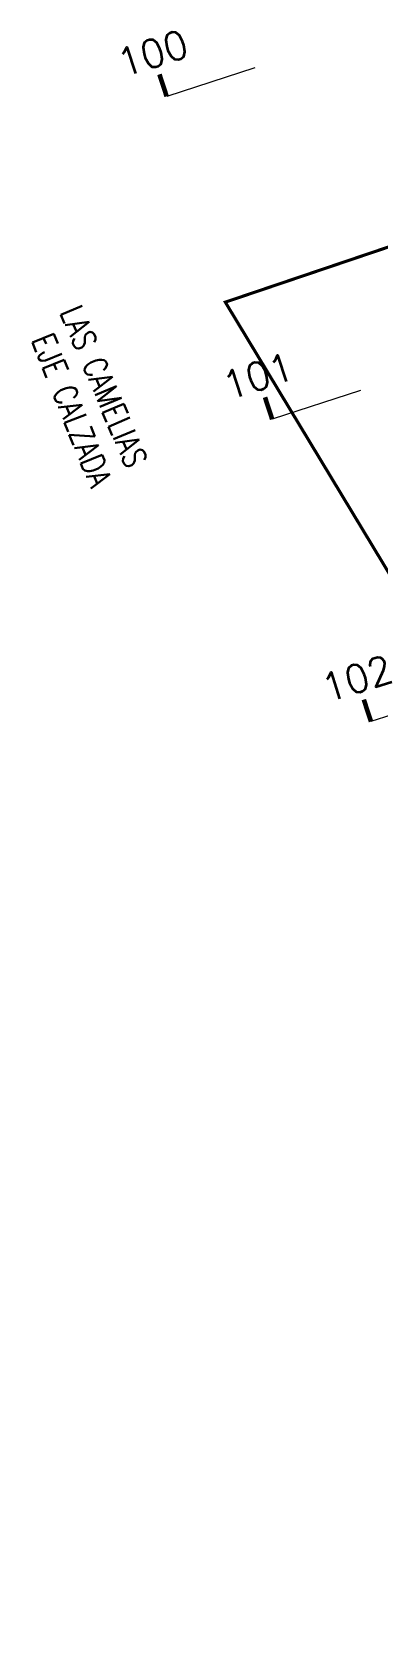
# Model space of a CAD drawing. Header units: metres. Extents: x 733085 to 734585, y 6084499 to 6087418.
# Drawn here: x 733479.6 to 733501.9, y 6086805.6 to 6086910.3 of the extents above; entities that cross this region are included whole.
import ezdxf
from ezdxf.enums import TextEntityAlignment as Align

# ---------------------------------------------------------------- set-up
doc = ezdxf.new("R2010")
doc.units = ezdxf.units.M
doc.header["$LTSCALE"] = 5
doc.header["$MEASUREMENT"] = 0
doc.linetypes.add('CENTER2', pattern=[1.125, 0.75, -0.125, 0.125, -0.125])
doc.linetypes.add('PHANTOM2', pattern=[1.25, 0.625, -0.125, 0.125, -0.125, 0.125, -0.125])
doc.layers.get('0').update_dxf_attribs({"color": 30})
doc.layers.add('U-ANNO-SYMB', color=3, linetype='Continuous', lineweight=18)
doc.layers.add('U-ANNO-TEXT', color=3, linetype='Continuous', lineweight=18)
doc.layers.add('U-LIMT', color=6, linetype='PHANTOM2')
doc.styles.add('E-ROMANS', font='romans.shx', dxfattribs={"width": 0.8})

# ---------------------------------------------------------------- blocks, each defined once
blk = doc.blocks.new('TAG-CORTE')
blk.add_line((2, 0), (0, 0))
at = {"const_width": 0.1}
blk.add_lwpolyline([(0, 0), (0, 0.5)], dxfattribs=at)
at = {"style": 'E-ROMANS'}
blk.add_attdef('A', text='', height=0.6, dxfattribs=at).set_placement((0, 0.5), align=Align.BOTTOM_CENTER)

msp = doc.modelspace()

# ---------------------------------------------------------------- linework, layer by layer
at = {"layer": 'U-LIMT', "color": 252, "linetype": 'CENTER2', "ltscale": 0.3, "const_width": 0.2}
msp.add_lwpolyline([(733575.477, 6086734.715), (733575.477, 6086734.715), (733575.477, 6086734.715), (733562.307, 6086772.765), (733550.597, 6086795.685), (733492.057, 6086892.795), (733512.462, 6086899.709)], dxfattribs=at)

# ---------------------------------------------------------------- block references
at = {"layer": 'U-ANNO-SYMB', "xscale": 3.000000000558891, "yscale": 3.000000000558891, "zscale": 3.000000000558891, "rotation": 18.06951220614313}
for p, values in [((733488.264, 6086906.123), {'A': '100'}), ((733495.088, 6086885.208), {'A': '101'}), ((733501.477, 6086865.624), {'A': '102'})]:
    msp.add_blockref('TAG-CORTE', p, dxfattribs=at).add_auto_attribs(values)

# ---------------------------------------------------------------- texts
at = {"layer": 'U-ANNO-TEXT', "char_height": 1.5, "attachment_point": 5, "style": 'E-ROMANS'}
for s, insert, rotation in [('LAS CAMELIAS', (733484.201, 6086887.342, 0), 292.98316), ('EJE CALZADA', (733482.136, 6086885.798, 0), 291.77405)]:
    msp.add_mtext(s, dxfattribs=dict(at, insert=insert, rotation=rotation))

doc.saveas('drawing.dxf')
